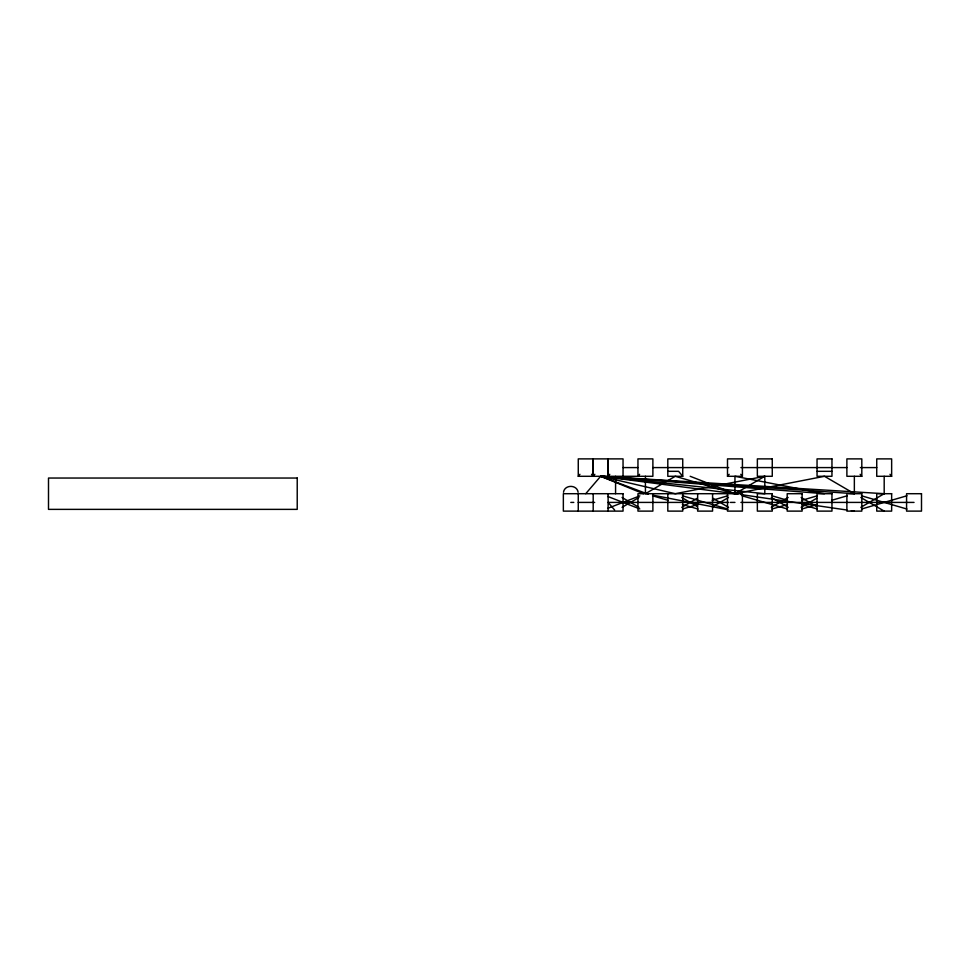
<?xml version="1.0" encoding="UTF-8"?>
<svg xmlns="http://www.w3.org/2000/svg" width="970" height="970" viewBox="0 0 970 970"><rect width="100%" height="100%" fill="white"/><g stroke="black" fill="none" stroke-linecap="round" stroke-linejoin="round"><path stroke-width="1.45" d="M608.117 476.294L608.117 458.883L608.117 476.294L609.778 474.306M563.485 492.251C564.576 484.442 577.029 484.442 578.12 492.251M639.618 474.306L637.957 476.294L637.957 458.883L652.883 458.883L652.883 476.294L578.265 476.294L579.927 474.306M594.852 474.306L593.191 476.294L591.53 474.306M727.5 476.294L727.5 458.883L742.426 458.883L742.426 476.294L727.5 476.294L729.161 474.306M585.734 493.706L600.648 476.294L884.191 493.706L884.191 476.294M622.061 507.334L638.939 497.489M681.752 507.334L697.333 498.253M712.901 506.57L728.47 497.489M648.36 494.276L600.648 476.294L734.957 493.706L764.809 476.294L764.809 493.706L600.648 476.294L643.437 493.706M771.295 507.334L788.161 497.489M801.147 507.334L816.716 498.253M860.839 507.334L884.191 493.706M607.644 508.389L639.824 495.876M682.371 509.044L698.012 504.485M712.222 500.338L727.852 495.779M771.914 509.044L787.543 504.485M801.766 500.338L817.395 495.779M801.766 509.044L817.395 504.485M831.605 500.338L847.234 495.779M861.457 509.044L906.938 495.779M764.809 476.294L675.265 493.706L600.648 476.294L854.352 493.706L854.352 476.294M645.426 476.294L645.426 493.706L675.265 476.294L734.957 493.706L824.5 476.294L854.352 493.706M623.043 467.588L637.957 467.588M652.883 467.588L728.664 467.588M740.934 467.588L846.883 467.588M860.317 467.588L876.735 467.588M667.809 471.323L678.588 471.323L682.735 476.294L667.809 476.294L667.809 458.883L682.735 458.883L682.735 476.294M817.043 471.323L831.957 471.323M861.809 476.294L846.883 476.294L846.883 458.883L861.809 458.883L861.809 476.294L860.147 474.306M891.648 476.294L876.735 476.294L876.735 458.883L891.648 458.883L891.648 476.294L889.999 474.306M570.809 502.411L573.791 502.411M578.265 502.411L594.683 502.411M728.664 502.411L608.117 502.411L614.64 510.026M730.434 502.411L734.957 502.411M740.934 502.411L914.043 502.411M600.648 476.294L824.5 493.706L734.957 476.294L734.957 493.706L737.952 494.142M740.934 494.579L846.883 510.026M851.357 510.681L854.352 511.117M652.761 495.136L727.621 509.686M861.457 495.779L906.938 509.044M771.914 495.779L787.543 500.338M801.766 504.485L817.395 509.044M742.062 495.779L787.543 509.044M682.371 495.779L727.852 509.044M652.531 495.779L668.16 500.338M682.371 504.485L698.012 509.044M690.191 476.294L734.957 493.706M607.644 496.422L639.824 508.935M860.839 497.489L884.191 511.117M801.147 497.489L816.716 506.57M771.295 497.489L788.161 507.334M712.901 498.253L728.47 507.334M681.752 497.489L697.333 506.57M622.061 497.489L638.939 507.334M740.765 474.306L742.426 476.294M727.5 493.706L727.5 511.117L742.426 511.117L742.426 493.706L637.957 493.706L637.957 511.117L652.883 511.117L652.883 493.706M712.574 493.706L712.574 511.117L697.648 511.117L697.648 493.706M682.735 493.706L682.735 511.117L667.809 511.117L667.809 493.706M623.043 476.294L623.043 458.883L578.265 458.883L578.265 476.294M615.574 476.294L615.574 493.706M608.117 493.706L608.117 511.117M593.191 493.706L593.191 511.117M578.265 493.706L578.265 511.117M593.191 458.883L593.191 476.294L593.191 458.883M772.265 458.883L757.352 458.883L757.352 476.294L772.265 476.294L772.265 458.883M831.957 458.883L817.043 458.883L817.043 476.294L831.957 476.294L831.957 458.883M297.22 478.04L48.5 478.04L48.5 509.371L297.22 509.371L297.22 478.04M623.043 493.706L563.352 493.706L563.352 511.117L623.043 511.117L623.043 493.706M772.265 493.706L757.352 493.706L757.352 511.117L772.265 511.117L772.265 493.706M802.117 493.706L787.191 493.706L787.191 511.117L802.117 511.117L802.117 493.706M831.957 493.706L817.043 493.706L817.043 511.117L831.957 511.117L831.957 493.706M861.809 493.706L846.883 493.706L846.883 511.117L861.809 511.117L861.809 493.706M891.648 493.706L876.735 493.706L876.735 511.117L891.648 511.117L891.648 493.706M921.5 493.706L906.574 493.706L906.574 511.117L921.5 511.117L921.5 493.706"/></g></svg>
